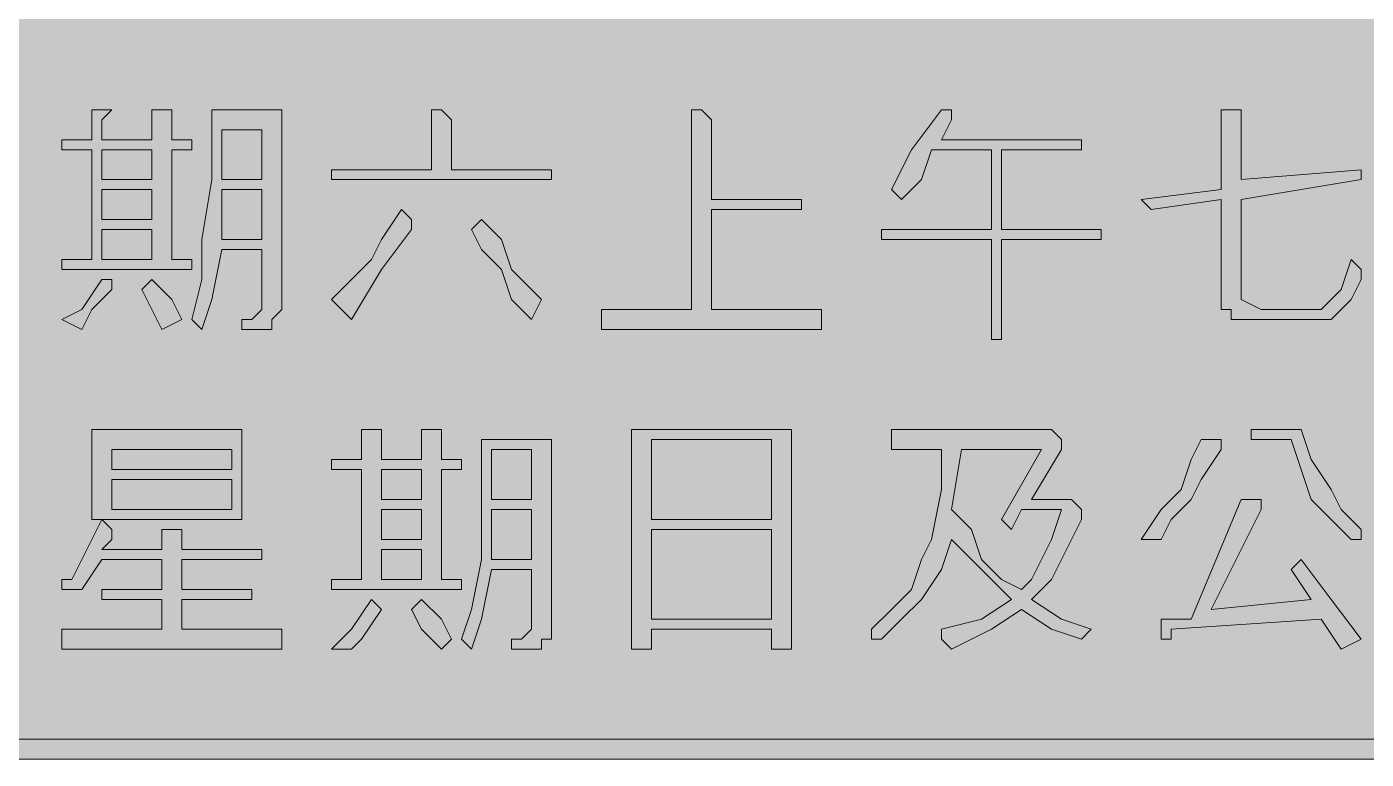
# Model space of a CAD drawing. Header units: metres. Extents: x 11 to 556, y 33 to 238.
# Drawn here: x 119.7 to 280.5, y 34.4 to 122.4 of the extents above; entities that cross this region are included whole.
import ezdxf

# ---------------------------------------------------------------- set-up
doc = ezdxf.new("R2010")
doc.units = ezdxf.units.M
doc.layers.add('FILL_BLACK_000000', color=7, linetype='Continuous', true_color=0x000000)
doc.layers.add('FILL_WHITE_FFFFFF', color=7, linetype='Continuous', true_color=0xffffff)

msp = doc.modelspace()

# ---------------------------------------------------------------- hatches: boundary and pattern name
at = {"layer": 'FILL_BLACK_000000', "true_color": 0x000000}
h = msp.add_hatch(color=7, dxfattribs=at)
h.dxf.hatch_style = 1
h.paths.add_polyline_path([(555.66, 38.81), (555.12, 37.55), (554.35, 36.52), (553.47, 35.6), (552.57, 34.91), (551.67, 34.55), (550.77, 34.42), (549.87, 34.4), (17.07, 34.4), (14.67, 34.55), (13.36, 34.91), (12.77, 35.2), (12.27, 35.6), (11.67, 36.35), (11.26, 37.12), (11.07, 38), (11.07, 40.4), (11.07, 232.4), (11.09, 233.99), (11.22, 235.25), (11.58, 236.28), (12.27, 237.2), (12.67, 237.25), (12.98, 237.39), (13.47, 237.8), (13.96, 238.21), (14.27, 238.35), (14.67, 238.4), (17.07, 238.4), (549.87, 238.4), (550.77, 238.38), (551.67, 238.25), (552.57, 237.89), (553.47, 237.2), (554.35, 236.28), (555.12, 235.25), (555.66, 233.99), (555.82, 233.25), (555.87, 232.4), (555.87, 40.4), (555.82, 39.55), (555.66, 38.81)])
h.paths.add_polyline_path([(550.47, 36.95), (550.88, 37.31), (551.02, 37.6), (551.07, 38), (551.47, 38.05), (551.76, 38.19), (552.12, 38.6), (552.27, 39.2), (552.27, 233.6), (552.27, 234.8), (551.07, 234.8), (551.02, 235.2), (550.88, 235.49), (550.47, 235.85), (549.87, 236), (17.07, 236), (16.23, 235.95), (15.5, 235.79), (14.88, 235.56), (14.37, 235.25), (13.98, 234.89), (13.7, 234.48), (13.53, 234.05), (13.47, 233.6), (13.47, 39.2), (13.62, 38.6), (13.98, 38.19), (14.27, 38.05), (14.67, 38), (14.72, 37.6), (14.88, 37.31), (15.42, 36.95), (16.19, 36.82), (17.07, 36.8), (549.87, 36.8), (550.47, 36.95)], flags=16)
h = msp.add_hatch(color=7, dxfattribs=at)
h.dxf.hatch_style = 1
h.paths.add_polyline_path([(139.47, 94.4), (139.47, 93.2), (123.87, 93.2), (123.87, 94.4), (127.47, 94.4), (127.47, 107.6), (125.07, 107.6), (123.87, 107.6), (123.87, 108.8), (125.07, 108.8), (127.47, 108.8), (127.47, 112.4), (128.67, 112.4), (129.87, 112.4), (128.67, 111.2), (128.67, 108.8), (129.87, 108.8), (134.67, 108.8), (134.67, 112.4), (137.07, 112.4), (137.07, 111.2), (137.07, 108.8), (139.47, 108.8), (139.47, 107.6), (137.07, 107.6), (137.07, 94.4), (139.47, 94.4)])
h.paths.add_polyline_path([(128.67, 99.2), (129.87, 99.2), (134.67, 99.2), (134.67, 102.8), (129.87, 102.8), (128.67, 102.8), (128.67, 99.2)], flags=16)
h.paths.add_polyline_path([(128.67, 104), (129.87, 104), (134.67, 104), (134.67, 107.6), (129.87, 107.6), (128.67, 107.6), (128.67, 104)], flags=16)
h.paths.add_polyline_path([(128.67, 94.4), (129.87, 94.4), (134.67, 94.4), (134.67, 98), (129.87, 98), (128.67, 98), (128.67, 94.4)], flags=16)
h = msp.add_hatch(color=7, dxfattribs=at)
h.dxf.hatch_style = 1
h.paths.add_polyline_path([(147.87, 90.8), (147.87, 95.6), (143.07, 95.6), (141.87, 89.6), (140.67, 86), (139.47, 87.2), (140.67, 92), (140.67, 96.8), (141.87, 104), (141.87, 112.4), (150.27, 112.4), (150.27, 90.8), (150.27, 88.4), (149.07, 87.2), (149.07, 86), (145.47, 86), (145.47, 87.2), (146.67, 87.2), (147.87, 88.4), (147.87, 89.6), (147.87, 90.8)])
h.paths.add_polyline_path([(147.87, 96.8), (147.87, 102.8), (143.07, 102.8), (143.07, 96.8), (147.87, 96.8)], flags=16)
h.paths.add_polyline_path([(143.07, 104), (147.87, 104), (147.87, 110), (143.07, 110), (143.07, 104)], flags=16)
h = msp.add_hatch(color=7, dxfattribs=at)
h.dxf.hatch_style = 1
h.paths.add_polyline_path([(182.67, 104), (156.27, 104), (156.27, 105.2), (168.27, 105.2), (168.27, 112.4), (169.47, 112.4), (170.67, 111.2), (170.67, 105.2), (182.67, 105.2), (182.67, 104)])
h = msp.add_hatch(color=7, dxfattribs=at)
h.dxf.hatch_style = 1
h.paths.add_polyline_path([(201.87, 100.4), (201.87, 88.4), (215.07, 88.4), (215.07, 86), (188.67, 86), (188.67, 88.4), (199.47, 88.4), (199.47, 112.4), (200.67, 112.4), (201.87, 111.2), (201.87, 101.6), (212.67, 101.6), (212.67, 100.4), (201.87, 100.4)])
h = msp.add_hatch(color=7, dxfattribs=at)
h.dxf.hatch_style = 1
h.paths.add_polyline_path([(246.27, 107.6), (236.67, 107.6), (236.67, 98), (248.67, 98), (248.67, 96.8), (236.67, 96.8), (236.67, 84.8), (235.47, 84.8), (235.47, 96.8), (222.27, 96.8), (222.27, 98), (235.47, 98), (235.47, 107.6), (228.27, 107.6), (227.07, 104), (224.67, 101.6), (223.47, 102.8), (225.87, 107.6), (229.47, 112.4), (230.67, 112.4), (230.67, 111.2), (229.47, 108.8), (246.27, 108.8), (246.27, 107.6)])
h = msp.add_hatch(color=7, dxfattribs=at)
h.dxf.hatch_style = 1
h.paths.add_polyline_path([(263.07, 102.8), (263.07, 112.4), (264.27, 112.4), (265.47, 112.4), (265.47, 111.2), (265.47, 104), (279.87, 105.2), (279.87, 104), (265.47, 101.6), (265.47, 89.6), (267.87, 88.4), (275.07, 88.4), (276.27, 89.6), (277.47, 90.8), (278.67, 94.4), (279.87, 93.2), (279.87, 92), (278.67, 89.6), (277.47, 88.4), (276.27, 87.2), (273.87, 87.2), (265.47, 87.2), (264.27, 87.2), (264.27, 88.4), (263.07, 88.4), (263.07, 89.6), (263.07, 101.6), (254.67, 100.4), (253.47, 101.6), (263.07, 102.8)])
h = msp.add_hatch(color=7, dxfattribs=at)
h.dxf.hatch_style = 1
h.paths.add_polyline_path([(165.87, 98), (162.27, 93.2), (158.67, 87.2), (157.47, 88.4), (156.27, 89.6), (158.67, 92), (161.07, 94.4), (162.27, 96.8), (164.67, 100.4), (165.87, 99.2), (165.87, 98)])
h = msp.add_hatch(color=7, dxfattribs=at)
h.dxf.hatch_style = 1
h.paths.add_polyline_path([(176.67, 96.8), (177.87, 93.2), (180.27, 90.8), (181.47, 89.6), (180.27, 87.2), (177.87, 89.6), (176.67, 93.2), (174.27, 95.6), (173.07, 98), (174.27, 99.2), (176.67, 96.8)])
h = msp.add_hatch(color=7, dxfattribs=at)
h.dxf.hatch_style = 1
h.paths.add_polyline_path([(126.27, 86), (123.87, 87.2), (126.27, 88.4), (128.67, 92), (129.87, 92), (129.87, 90.8), (127.47, 88.4), (126.27, 86)])
h = msp.add_hatch(color=7, dxfattribs=at)
h.dxf.hatch_style = 1
h.paths.add_polyline_path([(134.67, 88.4), (133.47, 90.8), (134.67, 92), (137.07, 89.6), (138.27, 87.2), (135.87, 86), (134.67, 88.4)])
h = msp.add_hatch(color=7, dxfattribs=at)
h.dxf.hatch_style = 1
h.paths.add_polyline_path([(127.47, 74), (145.47, 74), (145.47, 72.8), (145.47, 63.2), (127.47, 63.2), (127.47, 72.8), (127.47, 74)])
h.paths.add_polyline_path([(129.87, 71.6), (129.87, 69.2), (144.27, 69.2), (144.27, 71.6), (129.87, 71.6)], flags=16)
h.paths.add_polyline_path([(129.87, 65.6), (129.87, 64.4), (144.27, 64.4), (144.27, 65.6), (144.27, 68), (129.87, 68), (129.87, 65.6)], flags=16)
h = msp.add_hatch(color=7, dxfattribs=at)
h.dxf.hatch_style = 1
h.paths.add_polyline_path([(171.87, 56), (171.87, 54.8), (156.27, 54.8), (156.27, 56), (159.87, 56), (159.87, 69.2), (157.47, 69.2), (156.27, 69.2), (156.27, 70.4), (157.47, 70.4), (159.87, 70.4), (159.87, 74), (161.07, 74), (162.27, 74), (162.27, 72.8), (162.27, 70.4), (167.07, 70.4), (167.07, 74), (169.47, 74), (169.47, 72.8), (169.47, 70.4), (171.87, 70.4), (171.87, 69.2), (169.47, 69.2), (169.47, 56), (171.87, 56)])
h.paths.add_polyline_path([(167.07, 60.8), (167.07, 64.4), (162.27, 64.4), (162.27, 60.8), (167.07, 60.8)], flags=16)
h.paths.add_polyline_path([(167.07, 65.6), (167.07, 69.2), (162.27, 69.2), (162.27, 65.6), (167.07, 65.6)], flags=16)
h.paths.add_polyline_path([(167.07, 56), (167.07, 59.6), (162.27, 59.6), (162.27, 56), (167.07, 56)], flags=16)
h = msp.add_hatch(color=7, dxfattribs=at)
h.dxf.hatch_style = 1
h.paths.add_polyline_path([(192.27, 74), (211.47, 74), (211.47, 47.6), (209.07, 47.6), (209.07, 50), (194.67, 50), (194.67, 47.6), (192.27, 47.6), (192.27, 74)])
h.paths.add_polyline_path([(209.07, 62), (194.67, 62), (194.67, 51.2), (209.07, 51.2), (209.07, 62)], flags=16)
h.paths.add_polyline_path([(194.67, 63.2), (209.07, 63.2), (209.07, 72.8), (194.67, 72.8), (194.67, 63.2)], flags=16)
h = msp.add_hatch(color=7, dxfattribs=at)
h.dxf.hatch_style = 1
h.paths.add_polyline_path([(229.47, 50), (234.27, 51.2), (237.87, 53.6), (234.27, 57.2), (230.67, 60.8), (229.47, 57.2), (227.07, 53.6), (224.67, 51.2), (222.27, 48.8), (221.07, 48.8), (221.07, 50), (223.47, 52.4), (225.87, 54.8), (227.07, 58.4), (228.27, 60.8), (229.47, 66.8), (229.47, 71.6), (223.47, 71.6), (223.47, 74), (242.67, 74), (243.87, 72.8), (243.87, 71.6), (240.27, 65.6), (245.07, 65.6), (246.27, 64.4), (246.27, 63.2), (245.07, 60.8), (243.87, 58.4), (242.67, 56), (240.27, 53.6), (243.87, 51.2), (247.47, 50), (246.27, 48.8), (242.67, 50), (239.07, 52.4), (235.47, 50), (230.67, 47.6), (229.47, 48.8), (229.47, 50)])
h.paths.add_polyline_path([(239.07, 54.8), (240.27, 56), (241.47, 58.4), (242.67, 60.8), (243.87, 64.4), (239.07, 64.4), (237.87, 62), (236.67, 63.2), (241.47, 71.6), (231.87, 71.6), (230.67, 64.4), (233.07, 62), (234.27, 58.4), (236.67, 56), (239.07, 54.8)], flags=16)
h = msp.add_hatch(color=7, dxfattribs=at)
h.dxf.hatch_style = 1
h.paths.add_polyline_path([(266.67, 74), (272.67, 74), (273.87, 70.4), (276.27, 66.8), (277.47, 64.4), (279.87, 62), (279.87, 60.8), (278.67, 60.8), (276.27, 63.2), (273.87, 65.6), (272.67, 69.2), (271.47, 72.8), (266.67, 72.8), (266.67, 74)])
h = msp.add_hatch(color=7, dxfattribs=at)
h.dxf.hatch_style = 1
h.paths.add_polyline_path([(180.27, 57.2), (175.47, 57.2), (174.27, 51.2), (173.07, 47.6), (171.87, 48.8), (173.07, 52.4), (174.27, 58.4), (174.27, 65.6), (174.27, 72.8), (182.67, 72.8), (182.67, 52.4), (182.67, 50), (182.67, 48.8), (181.47, 48.8), (181.47, 47.6), (177.87, 47.6), (177.87, 48.8), (179.07, 48.8), (180.27, 50), (180.27, 51.2), (180.27, 57.2)])
h.paths.add_polyline_path([(180.27, 58.4), (180.27, 64.4), (175.47, 64.4), (175.47, 58.4), (180.27, 58.4)], flags=16)
h.paths.add_polyline_path([(175.47, 65.6), (180.27, 65.6), (180.27, 71.6), (175.47, 71.6), (175.47, 65.6)], flags=16)
h = msp.add_hatch(color=7, dxfattribs=at)
h.dxf.hatch_style = 1
h.paths.add_polyline_path([(263.07, 71.6), (260.67, 68), (259.47, 65.6), (257.07, 63.2), (255.87, 60.8), (253.47, 60.8), (255.87, 64.4), (258.27, 66.8), (259.47, 70.4), (260.67, 72.8), (263.07, 72.8), (263.07, 71.6)])
h = msp.add_hatch(color=7, dxfattribs=at)
h.dxf.hatch_style = 1
h.paths.add_polyline_path([(267.87, 64.4), (261.87, 52.4), (273.87, 53.6), (271.47, 57.2), (272.67, 58.4), (276.27, 53.6), (279.87, 48.8), (277.47, 47.6), (275.07, 51.2), (257.07, 50), (257.07, 48.8), (255.87, 48.8), (255.87, 50), (255.87, 51.2), (259.47, 51.2), (265.47, 65.6), (267.87, 65.6), (267.87, 64.4)])
h = msp.add_hatch(color=7, dxfattribs=at)
h.dxf.hatch_style = 1
h.paths.add_polyline_path([(135.87, 62), (137.07, 62), (138.27, 62), (138.27, 59.6), (147.87, 59.6), (147.87, 58.4), (138.27, 58.4), (138.27, 54.8), (146.67, 54.8), (146.67, 53.6), (138.27, 53.6), (138.27, 52.4), (138.27, 50), (150.27, 50), (150.27, 48.8), (150.27, 47.6), (123.87, 47.6), (123.87, 48.8), (123.87, 50), (135.87, 50), (135.87, 52.4), (135.87, 53.6), (128.67, 53.6), (128.67, 54.8), (135.87, 54.8), (135.87, 58.4), (128.67, 58.4), (126.27, 54.8), (125.07, 54.8), (123.87, 54.8), (123.87, 56), (125.07, 56), (126.27, 58.4), (128.67, 63.2), (129.87, 62), (129.87, 60.8), (128.67, 59.6), (135.87, 59.6), (135.87, 62)])
h = msp.add_hatch(color=7, dxfattribs=at)
h.dxf.hatch_style = 1
h.paths.add_polyline_path([(158.67, 47.6), (156.27, 47.6), (158.67, 50), (161.07, 53.6), (162.27, 52.4), (159.87, 48.8), (158.67, 47.6)])
h = msp.add_hatch(color=7, dxfattribs=at)
h.dxf.hatch_style = 1
h.paths.add_polyline_path([(167.07, 50), (165.87, 52.4), (167.07, 53.6), (169.47, 51.2), (170.67, 48.8), (169.47, 47.6), (167.07, 50)])
at = {"layer": 'FILL_WHITE_FFFFFF', "true_color": 0xffffff}
h = msp.add_hatch(color=7, dxfattribs=at)
h.dxf.hatch_style = 1
h.paths.add_polyline_path([(549.87, 236), (550.75, 235.79), (551.52, 235.25), (552.06, 234.48), (552.27, 233.6), (552.27, 39.2), (552.12, 38.6), (551.76, 38.19), (551.47, 38.05), (551.07, 38), (551.02, 37.6), (550.88, 37.31), (550.47, 36.95), (549.87, 36.8), (17.07, 36.8), (16.19, 36.82), (15.42, 36.95), (14.88, 37.31), (14.72, 37.6), (14.67, 38), (14.27, 38.05), (13.98, 38.19), (13.62, 38.6), (13.47, 39.2), (13.47, 233.6), (13.62, 234.2), (13.98, 234.61), (14.27, 234.75), (14.67, 234.8), (14.72, 235.2), (14.88, 235.49), (15.42, 235.85), (16.19, 235.98), (17.07, 236), (549.87, 236)])

# ---------------------------------------------------------------- linework, layer by layer
at = {"layer": 'FILL_BLACK_000000', "lineweight": 0, "true_color": 0x000000}
for points in [[(549.87, 34.4), (17.07, 34.4), (14.67, 34.55), (13.36, 34.91), (12.77, 35.2), (12.27, 35.6), (11.67, 36.35), (11.26, 37.12), (11.07, 38), (11.07, 40.4), (11.07, 232.4), (11.09, 233.99), (11.22, 235.25), (11.58, 236.28), (12.27, 237.2), (12.67, 237.25), (12.98, 237.39), (13.47, 237.8), (13.96, 238.21), (14.27, 238.35), (14.67, 238.4), (17.07, 238.4), (549.87, 238.4)], [(549.87, 236), (17.07, 236), (16.23, 235.95), (15.5, 235.79), (14.88, 235.56), (14.37, 235.25), (13.98, 234.89), (13.7, 234.48), (13.53, 234.05), (13.47, 233.6), (13.47, 39.2), (13.62, 38.6), (13.98, 38.19), (14.27, 38.05), (14.67, 38), (14.72, 37.6), (14.88, 37.31), (15.42, 36.95), (16.19, 36.82), (17.07, 36.8), (549.87, 36.8)]]:
    msp.add_lwpolyline(points, dxfattribs=at)
for points in [[(139.47, 94.4), (139.47, 93.2), (123.87, 93.2), (123.87, 94.4), (127.47, 94.4), (127.47, 107.6), (125.07, 107.6), (123.87, 107.6), (123.87, 108.8), (125.07, 108.8), (127.47, 108.8), (127.47, 112.4), (128.67, 112.4), (129.87, 112.4), (128.67, 111.2), (128.67, 108.8), (129.87, 108.8), (134.67, 108.8), (134.67, 112.4), (137.07, 112.4), (137.07, 111.2), (137.07, 108.8), (139.47, 108.8), (139.47, 107.6), (137.07, 107.6), (137.07, 94.4)], [(147.87, 90.8), (147.87, 95.6), (143.07, 95.6), (141.87, 89.6), (140.67, 86), (139.47, 87.2), (140.67, 92), (140.67, 96.8), (141.87, 104), (141.87, 112.4), (150.27, 112.4), (150.27, 90.8), (150.27, 88.4), (149.07, 87.2), (149.07, 86), (145.47, 86), (145.47, 87.2), (146.67, 87.2), (147.87, 88.4), (147.87, 89.6)], [(182.67, 104), (156.27, 104), (156.27, 105.2), (168.27, 105.2), (168.27, 112.4), (169.47, 112.4), (170.67, 111.2), (170.67, 105.2), (182.67, 105.2)], [(201.87, 100.4), (201.87, 88.4), (215.07, 88.4), (215.07, 86), (188.67, 86), (188.67, 88.4), (199.47, 88.4), (199.47, 112.4), (200.67, 112.4), (201.87, 111.2), (201.87, 101.6), (212.67, 101.6), (212.67, 100.4)], [(246.27, 107.6), (236.67, 107.6), (236.67, 98), (248.67, 98), (248.67, 96.8), (236.67, 96.8), (236.67, 84.8), (235.47, 84.8), (235.47, 96.8), (222.27, 96.8), (222.27, 98), (235.47, 98), (235.47, 107.6), (228.27, 107.6), (227.07, 104), (224.67, 101.6), (223.47, 102.8), (225.87, 107.6), (229.47, 112.4), (230.67, 112.4), (230.67, 111.2), (229.47, 108.8), (246.27, 108.8)], [(263.07, 102.8), (263.07, 112.4), (264.27, 112.4), (265.47, 112.4), (265.47, 111.2), (265.47, 104), (279.87, 105.2), (279.87, 104), (265.47, 101.6), (265.47, 89.6), (267.87, 88.4), (275.07, 88.4), (276.27, 89.6), (277.47, 90.8), (278.67, 94.4), (279.87, 93.2), (279.87, 92), (278.67, 89.6), (277.47, 88.4), (276.27, 87.2), (273.87, 87.2), (265.47, 87.2), (264.27, 87.2), (264.27, 88.4), (263.07, 88.4), (263.07, 89.6), (263.07, 101.6), (254.67, 100.4), (253.47, 101.6)], [(143.07, 104), (147.87, 104), (147.87, 110), (143.07, 110)], [(128.67, 104), (129.87, 104), (134.67, 104), (134.67, 107.6), (129.87, 107.6), (128.67, 107.6)], [(128.67, 99.2), (129.87, 99.2), (134.67, 99.2), (134.67, 102.8), (129.87, 102.8), (128.67, 102.8)], [(147.87, 96.8), (147.87, 102.8), (143.07, 102.8), (143.07, 96.8)], [(165.87, 98), (162.27, 93.2), (158.67, 87.2), (157.47, 88.4), (156.27, 89.6), (158.67, 92), (161.07, 94.4), (162.27, 96.8), (164.67, 100.4), (165.87, 99.2)], [(176.67, 96.8), (177.87, 93.2), (180.27, 90.8), (181.47, 89.6), (180.27, 87.2), (177.87, 89.6), (176.67, 93.2), (174.27, 95.6), (173.07, 98), (174.27, 99.2)], [(128.67, 94.4), (129.87, 94.4), (134.67, 94.4), (134.67, 98), (129.87, 98), (128.67, 98)], [(126.27, 86), (123.87, 87.2), (126.27, 88.4), (128.67, 92), (129.87, 92), (129.87, 90.8), (127.47, 88.4)], [(134.67, 88.4), (133.47, 90.8), (134.67, 92), (137.07, 89.6), (138.27, 87.2), (135.87, 86)], [(127.47, 74), (145.47, 74), (145.47, 72.8), (145.47, 63.2), (127.47, 63.2), (127.47, 72.8)], [(171.87, 56), (171.87, 54.8), (156.27, 54.8), (156.27, 56), (159.87, 56), (159.87, 69.2), (157.47, 69.2), (156.27, 69.2), (156.27, 70.4), (157.47, 70.4), (159.87, 70.4), (159.87, 74), (161.07, 74), (162.27, 74), (162.27, 72.8), (162.27, 70.4), (167.07, 70.4), (167.07, 74), (169.47, 74), (169.47, 72.8), (169.47, 70.4), (171.87, 70.4), (171.87, 69.2), (169.47, 69.2), (169.47, 56)], [(192.27, 74), (211.47, 74), (211.47, 47.6), (209.07, 47.6), (209.07, 50), (194.67, 50), (194.67, 47.6), (192.27, 47.6)], [(229.47, 50), (234.27, 51.2), (237.87, 53.6), (234.27, 57.2), (230.67, 60.8), (229.47, 57.2), (227.07, 53.6), (224.67, 51.2), (222.27, 48.8), (221.07, 48.8), (221.07, 50), (223.47, 52.4), (225.87, 54.8), (227.07, 58.4), (228.27, 60.8), (229.47, 66.8), (229.47, 71.6), (223.47, 71.6), (223.47, 74), (242.67, 74), (243.87, 72.8), (243.87, 71.6), (240.27, 65.6), (245.07, 65.6), (246.27, 64.4), (246.27, 63.2), (245.07, 60.8), (243.87, 58.4), (242.67, 56), (240.27, 53.6), (243.87, 51.2), (247.47, 50), (246.27, 48.8), (242.67, 50), (239.07, 52.4), (235.47, 50), (230.67, 47.6), (229.47, 48.8)], [(266.67, 74), (272.67, 74), (273.87, 70.4), (276.27, 66.8), (277.47, 64.4), (279.87, 62), (279.87, 60.8), (278.67, 60.8), (276.27, 63.2), (273.87, 65.6), (272.67, 69.2), (271.47, 72.8), (266.67, 72.8)], [(180.27, 57.2), (175.47, 57.2), (174.27, 51.2), (173.07, 47.6), (171.87, 48.8), (173.07, 52.4), (174.27, 58.4), (174.27, 65.6), (174.27, 72.8), (182.67, 72.8), (182.67, 52.4), (182.67, 50), (182.67, 48.8), (181.47, 48.8), (181.47, 47.6), (177.87, 47.6), (177.87, 48.8), (179.07, 48.8), (180.27, 50), (180.27, 51.2)], [(194.67, 63.2), (209.07, 63.2), (209.07, 72.8), (194.67, 72.8)], [(263.07, 71.6), (260.67, 68), (259.47, 65.6), (257.07, 63.2), (255.87, 60.8), (253.47, 60.8), (255.87, 64.4), (258.27, 66.8), (259.47, 70.4), (260.67, 72.8), (263.07, 72.8)], [(129.87, 71.6), (129.87, 69.2), (144.27, 69.2), (144.27, 71.6)], [(175.47, 65.6), (180.27, 65.6), (180.27, 71.6), (175.47, 71.6)], [(239.07, 54.8), (240.27, 56), (241.47, 58.4), (242.67, 60.8), (243.87, 64.4), (239.07, 64.4), (237.87, 62), (236.67, 63.2), (241.47, 71.6), (231.87, 71.6), (230.67, 64.4), (233.07, 62), (234.27, 58.4), (236.67, 56)], [(167.07, 65.6), (167.07, 69.2), (162.27, 69.2), (162.27, 65.6)], [(129.87, 65.6), (129.87, 64.4), (144.27, 64.4), (144.27, 65.6), (144.27, 68), (129.87, 68)], [(167.07, 60.8), (167.07, 64.4), (162.27, 64.4), (162.27, 60.8)], [(180.27, 58.4), (180.27, 64.4), (175.47, 64.4), (175.47, 58.4)], [(267.87, 64.4), (261.87, 52.4), (273.87, 53.6), (271.47, 57.2), (272.67, 58.4), (276.27, 53.6), (279.87, 48.8), (277.47, 47.6), (275.07, 51.2), (257.07, 50), (257.07, 48.8), (255.87, 48.8), (255.87, 50), (255.87, 51.2), (259.47, 51.2), (265.47, 65.6), (267.87, 65.6)], [(135.87, 62), (137.07, 62), (138.27, 62), (138.27, 59.6), (147.87, 59.6), (147.87, 58.4), (138.27, 58.4), (138.27, 54.8), (146.67, 54.8), (146.67, 53.6), (138.27, 53.6), (138.27, 52.4), (138.27, 50), (150.27, 50), (150.27, 48.8), (150.27, 47.6), (123.87, 47.6), (123.87, 48.8), (123.87, 50), (135.87, 50), (135.87, 52.4), (135.87, 53.6), (128.67, 53.6), (128.67, 54.8), (135.87, 54.8), (135.87, 58.4), (128.67, 58.4), (126.27, 54.8), (125.07, 54.8), (123.87, 54.8), (123.87, 56), (125.07, 56), (126.27, 58.4), (128.67, 63.2), (129.87, 62), (129.87, 60.8), (128.67, 59.6), (135.87, 59.6)], [(209.07, 62), (194.67, 62), (194.67, 51.2), (209.07, 51.2)], [(167.07, 56), (167.07, 59.6), (162.27, 59.6), (162.27, 56)], [(158.67, 47.6), (156.27, 47.6), (158.67, 50), (161.07, 53.6), (162.27, 52.4), (159.87, 48.8)], [(167.07, 50), (165.87, 52.4), (167.07, 53.6), (169.47, 51.2), (170.67, 48.8), (169.47, 47.6)]]:
    msp.add_lwpolyline(points, close=True, dxfattribs=at)
at = {"layer": 'FILL_WHITE_FFFFFF', "lineweight": 0, "true_color": 0xffffff}
msp.add_lwpolyline([(549.87, 36.8), (17.07, 36.8), (16.19, 36.82), (15.42, 36.95), (14.88, 37.31), (14.72, 37.6), (14.67, 38), (14.27, 38.05), (13.98, 38.19), (13.62, 38.6), (13.47, 39.2), (13.47, 233.6), (13.62, 234.2), (13.98, 234.61), (14.27, 234.75), (14.67, 234.8), (14.72, 235.2), (14.88, 235.49), (15.42, 235.85), (16.19, 235.98), (17.07, 236), (549.87, 236)], dxfattribs=at)

doc.saveas('drawing.dxf')
